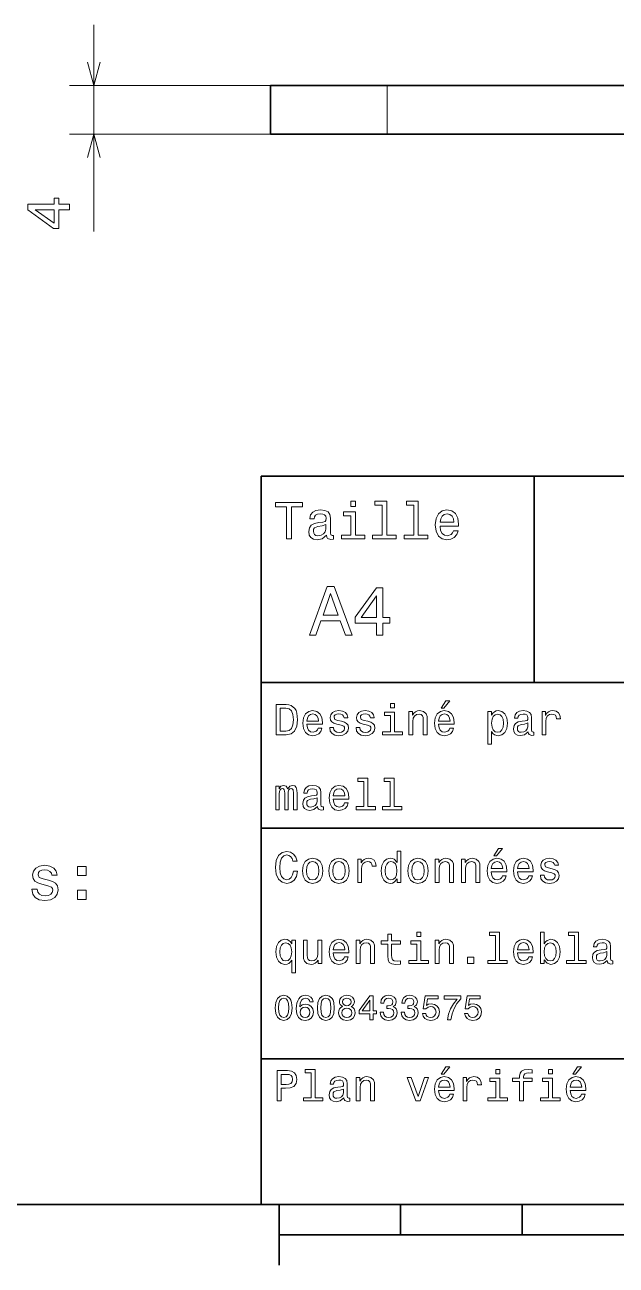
# Model space of a CAD drawing. Extents: x 0 to 297, y 0 to 210.
# Drawn here: x 77.5 to 126.2, y 5 to 107.2 of the extents above; entities that cross this region are included whole.
import ezdxf

# ---------------------------------------------------------------- set-up
doc = ezdxf.new("R2010")
doc.units = 0

msp = doc.modelspace()

# ---------------------------------------------------------------- linework, layer by layer
at = {"color": 7, "lineweight": 13, "ltscale": 0.4259}
msp.add_line((83.227051, 90.164734), (83.227051, 107.200745), dxfattribs=at)
at = {"color": 7, "lineweight": 13}
for p, q in [((105.375, 102.200745), (81.227051, 102.200745)), ((105.375, 98.200745), (81.227051, 98.200745))]:
    msp.add_line(p, q, dxfattribs=at)
at = {"color": 7, "lineweight": 35, "ltscale": 0.1}
msp.add_line((97.775024, 98.200745), (97.775024, 102.200745), dxfattribs=at)
at = {"color": 7, "lineweight": 35, "ltscale": 0.239999}
for p, q in [((97.775024, 102.200745), (107.375, 102.200745)), ((97.775024, 98.200745), (107.375, 98.200745))]:
    msp.add_line(p, q, dxfattribs=at)
at = {"color": 7, "lineweight": 13, "ltscale": 0.1}
msp.add_line((107.375, 98.200745), (107.375, 102.200745), dxfattribs=at)
at = {"color": 7, "lineweight": 35}
for p, q in [((182.708252, 102.200745), (107.375, 102.200745)), ((182.708252, 98.200745), (107.375, 98.200745)), ((97, 10), (97, 70)), ((97, 70), (287, 70)), ((97, 53), (162, 53)), ((97, 41), (162, 41)), ((97, 22), (162, 22)), ((10, 10), (287, 10)), ((97, 10), (287, 10)), ((98.5, 7.5), (198.5, 7.5))]:
    msp.add_line(p, q, dxfattribs=at)
at = {"color": 7, "lineweight": 35, "ltscale": 0.425}
msp.add_line((119.5, 53), (119.5, 70), dxfattribs=at)
at = {"color": 7, "lineweight": 35, "ltscale": 0.125}
msp.add_line((98.5, 10), (98.5, 5), dxfattribs=at)
at = {"color": 7, "lineweight": 35, "ltscale": 0.0625}
for p, q in [((108.5, 10), (108.5, 7.5)), ((118.5, 10), (118.5, 7.5))]:
    msp.add_line(p, q, dxfattribs=at)
at = {"color": 7, "lineweight": 13}
for points in [[(82.709473, 104.132599), (83.227051, 102.200745), (83.744629, 104.132599)], [(83.744629, 96.268906), (83.227051, 98.200745), (82.709473, 96.268906)]]:
    msp.add_lwpolyline(points, dxfattribs=at)
for points in [[(81.227051, 91.960129), (81.227051, 92.414017), (80.359619, 92.414017), (80.359619, 92.9133), (79.956177, 92.9133), (79.956177, 92.414017), (77.802734, 92.414017), (77.802734, 91.955078), (79.915771, 90.421936), (80.359619, 90.421936), (80.359619, 91.960129)], [(79.956177, 90.845566), (78.387695, 91.960129), (79.956177, 91.960129)], [(99.102303, 64.837173), (99.5, 64.837173), (99.5, 67.47406), (100.407784, 67.47406), (100.407784, 67.837173), (98.190201, 67.837173), (98.190201, 67.47406), (99.102303, 67.47406)], [(104.786743, 67.940918), (104.384727, 67.940918), (104.384727, 67.508644), (104.786743, 67.508644)], [(106.969742, 67.621033), (106.969742, 65.157059), (106.187317, 65.157059), (106.187317, 64.837173), (108.128242, 64.837173), (108.128242, 65.157059), (107.350143, 65.157059), (107.350143, 67.940918), (106.373199, 67.940918), (106.373199, 67.621033)], [(109.572044, 67.621033), (109.572044, 65.157059), (108.789627, 65.157059), (108.789627, 64.837173), (110.730545, 64.837173), (110.730545, 65.157059), (109.952454, 65.157059), (109.952454, 67.940918), (108.975502, 67.940918), (108.975502, 67.621033)], [(102.387611, 65.139771), (102.387611, 65.126801), (102.409225, 64.979828), (102.47406, 64.876076), (102.746399, 64.793945), (102.958214, 64.828529), (102.958214, 65.122475), (102.867432, 65.109505), (102.746399, 65.165703), (102.724785, 65.338615), (102.724785, 66.540344), (102.672913, 66.84726), (102.521614, 67.0634), (102.257927, 67.193085), (101.886169, 67.240631), (101.523056, 67.188759), (101.255043, 67.041786), (101.086456, 66.812675), (101.030258, 66.510086), (101.030258, 66.484146), (101.371758, 66.484146), (101.402016, 66.665703), (101.497116, 66.795387), (101.65274, 66.873199), (101.873199, 66.903458), (102.085014, 66.881844), (102.236313, 66.817001), (102.327087, 66.704605), (102.357346, 66.548988), (102.340057, 66.367432), (102.270897, 66.276657), (102.097984, 66.233429), (101.773773, 66.198845), (101.402016, 66.121033), (101.138329, 65.982704), (100.982712, 65.766571), (100.935158, 65.446686), (100.978386, 65.161385), (101.112389, 64.949562), (101.328529, 64.815559), (101.626801, 64.768013), (102.028816, 64.858788)], [(104.773773, 65.157059), (104.773773, 67.080688), (103.796829, 67.080688), (103.796829, 66.756485), (104.393372, 66.756485), (104.393372, 65.157059), (103.615273, 65.157059), (103.615273, 64.837173), (105.560516, 64.837173), (105.560516, 65.157059)], [(111.750717, 65.887604), (113.272339, 65.887604), (113.276657, 66.064842), (113.207497, 66.561958), (113.017288, 66.933716), (112.714699, 67.158501), (112.312683, 67.240631), (111.919312, 67.154175), (111.616714, 66.912102), (111.422188, 66.51873), (111.353027, 66), (111.41787, 65.4683), (111.612396, 65.079247), (111.91066, 64.837173), (112.299713, 64.755043), (112.636887, 64.811234), (112.913544, 64.958214), (113.116714, 65.191643), (113.233429, 65.502876), (112.857346, 65.502876), (112.779541, 65.329971), (112.667145, 65.200287), (112.34726, 65.096542), (112.100868, 65.144089), (111.914986, 65.295387), (111.793945, 65.541786), (111.750717, 65.874634)], [(111.750717, 66.207489), (111.798271, 66.50576), (111.914986, 66.726219), (112.092216, 66.860229), (112.325653, 66.907776), (112.554756, 66.860229), (112.731987, 66.726219), (112.840057, 66.50576), (112.878967, 66.207489)], [(102.344383, 65.649857), (102.292511, 65.425072), (102.154182, 65.252159), (101.946686, 65.139771), (101.691643, 65.100861), (101.527374, 65.122475), (101.41066, 65.191643), (101.337173, 65.312675), (101.315559, 65.481262), (101.332855, 65.632561), (101.402016, 65.740631), (101.678673, 65.861671), (102.028816, 65.913544), (102.344383, 66.017288)], [(100.982712, 56.9049), (101.51297, 56.9049), (101.933716, 58.080692), (103.530258, 58.080692), (103.951012, 56.9049), (104.492798, 56.9049), (103.028816, 60.910664), (102.440926, 60.910664)], [(102.118156, 58.570606), (102.734871, 60.334293), (103.351585, 58.570606)], [(106.521614, 56.9049), (107.040344, 56.9049), (107.040344, 57.896255), (107.610954, 57.896255), (107.610954, 58.357349), (107.040344, 58.357349), (107.040344, 60.818443), (106.515854, 60.818443), (104.763687, 58.403458), (104.763687, 57.896255), (106.521614, 57.896255)], [(105.247841, 58.357349), (106.521614, 60.149857), (106.521614, 58.357349)], [(99.080688, 51.190563), (98.248558, 51.190563), (98.248558, 48.690563), (99.080688, 48.690563), (99.473343, 48.769814), (99.765129, 49.011169), (99.945244, 49.40382), (100.010086, 49.940563), (99.952446, 50.488113), (99.880402, 50.70425), (99.779541, 50.877163), (99.487755, 51.111313), (99.296829, 51.168949)], [(107.992798, 51.27702), (107.657784, 51.27702), (107.657784, 50.916786), (107.992798, 50.916786)], [(111.84726, 50.88797), (112.059799, 50.88797), (112.560516, 51.500362), (112.207489, 51.500362)], [(99.055473, 50.891571), (99.329254, 50.837536), (99.516571, 50.671829), (99.628242, 50.376442), (99.664268, 49.940563), (99.624641, 49.519093), (99.51297, 49.223705), (99.322044, 49.047192), (99.055473, 48.989555), (98.583572, 48.989555), (98.583572, 50.891571)], [(100.784584, 49.565922), (102.052597, 49.565922), (102.056198, 49.713619), (101.998558, 50.127884), (101.840057, 50.437683), (101.587898, 50.625), (101.252884, 50.693443), (100.925072, 50.621399), (100.672913, 50.41967), (100.510803, 50.091862), (100.453171, 49.659584), (100.507202, 49.216499), (100.669312, 48.892292), (100.91787, 48.690563), (101.242073, 48.62212), (101.523056, 48.668949), (101.753601, 48.791428), (101.922913, 48.98595), (102.020172, 49.245319), (101.706772, 49.245319), (101.64193, 49.101227), (101.548271, 48.993156), (101.2817, 48.9067), (101.07637, 48.946327), (100.921471, 49.072407), (100.820602, 49.27774), (100.784584, 49.555115)], [(100.784584, 49.832493), (100.824211, 50.081055), (100.921471, 50.264771), (101.069168, 50.376442), (101.263687, 50.416069), (101.454613, 50.376442), (101.602303, 50.264771), (101.69236, 50.081055), (101.724785, 49.832493)], [(103.623199, 49.818085), (103.317001, 49.890129), (103.090057, 49.972984), (103.014412, 50.142292), (103.036026, 50.261169), (103.111671, 50.347622), (103.234146, 50.401657), (103.41066, 50.423271), (103.579971, 50.401657), (103.713257, 50.336815), (103.799713, 50.239555), (103.835732, 50.109871), (104.145531, 50.109871), (104.145531, 50.117077), (104.091499, 50.351227), (103.943802, 50.534943), (103.713257, 50.650219), (103.41066, 50.693443), (103.104469, 50.650219), (102.881126, 50.531342), (102.740631, 50.354828), (102.697403, 50.131485), (102.729828, 49.915348), (102.830688, 49.76405), (102.996399, 49.655983), (103.237755, 49.580334), (103.590775, 49.493877), (103.806915, 49.40382), (103.864555, 49.331772), (103.886169, 49.223705), (103.853745, 49.09042), (103.767288, 48.989555), (103.626801, 48.924713), (103.439484, 48.903099), (103.241356, 48.924713), (103.09726, 49.000362), (103, 49.122841), (102.960373, 49.292149), (102.654175, 49.292149), (102.704613, 49.003963), (102.852303, 48.795029), (103.086456, 48.668949), (103.41066, 48.62212), (103.749283, 48.668949), (103.997841, 48.795029), (104.149139, 48.996758), (104.203171, 49.259727), (104.163544, 49.486671), (104.051872, 49.641571), (103.868156, 49.742435)], [(105.791786, 49.818085), (105.485588, 49.890129), (105.258644, 49.972984), (105.182999, 50.142292), (105.204613, 50.261169), (105.280258, 50.347622), (105.40274, 50.401657), (105.579254, 50.423271), (105.748558, 50.401657), (105.881844, 50.336815), (105.9683, 50.239555), (106.004326, 50.109871), (106.314117, 50.109871), (106.314117, 50.117077), (106.260086, 50.351227), (106.112396, 50.534943), (105.881844, 50.650219), (105.579254, 50.693443), (105.273056, 50.650219), (105.049713, 50.531342), (104.909225, 50.354828), (104.865997, 50.131485), (104.898415, 49.915348), (104.999283, 49.76405), (105.164986, 49.655983), (105.406342, 49.580334), (105.759369, 49.493877), (105.975502, 49.40382), (106.033142, 49.331772), (106.054756, 49.223705), (106.022339, 49.09042), (105.935883, 48.989555), (105.795387, 48.924713), (105.60807, 48.903099), (105.409943, 48.924713), (105.265854, 49.000362), (105.168587, 49.122841), (105.12896, 49.292149), (104.822769, 49.292149), (104.873199, 49.003963), (105.020897, 48.795029), (105.255043, 48.668949), (105.579254, 48.62212), (105.91787, 48.668949), (106.166428, 48.795029), (106.317726, 48.996758), (106.371758, 49.259727), (106.33213, 49.486671), (106.220459, 49.641571), (106.036743, 49.742435)], [(107.981987, 48.957134), (107.981987, 50.560158), (107.16787, 50.560158), (107.16787, 50.289986), (107.664986, 50.289986), (107.664986, 48.957134), (107.016571, 48.957134), (107.016571, 48.690563), (108.637611, 48.690563), (108.637611, 48.957134)], [(109.181557, 48.690563), (109.498558, 48.690563), (109.498558, 49.807278), (109.530983, 50.063042), (109.635445, 50.250362), (109.797546, 50.365635), (110.013687, 50.408863), (110.1866, 50.372841), (110.29467, 50.275578), (110.348701, 50.113472), (110.366714, 49.897335), (110.366714, 48.690563), (110.683716, 48.690563), (110.683716, 49.962177), (110.669312, 50.217941), (110.604469, 50.430477), (110.39193, 50.625), (110.060516, 50.693443), (109.876801, 50.668228), (109.721901, 50.599785), (109.588615, 50.484512), (109.484146, 50.329613), (109.484146, 50.625), (109.181557, 50.625)], [(111.627518, 49.565922), (112.895531, 49.565922), (112.899132, 49.713619), (112.841499, 50.127884), (112.682999, 50.437683), (112.430832, 50.625), (112.095825, 50.693443), (111.768013, 50.621399), (111.515854, 50.41967), (111.353745, 50.091862), (111.296112, 49.659584), (111.350143, 49.216499), (111.512245, 48.892292), (111.760803, 48.690563), (112.085014, 48.62212), (112.365997, 48.668949), (112.596542, 48.791428), (112.765854, 48.98595), (112.863113, 49.245319), (112.549713, 49.245319), (112.484871, 49.101227), (112.391212, 48.993156), (112.124641, 48.9067), (111.919312, 48.946327), (111.764412, 49.072407), (111.663544, 49.27774), (111.627518, 49.555115)], [(111.627518, 49.832493), (111.667145, 50.081055), (111.764412, 50.264771), (111.912102, 50.376442), (112.106628, 50.416069), (112.297546, 50.376442), (112.445244, 50.264771), (112.535301, 50.081055), (112.567726, 49.832493)], [(115.986313, 50.326012), (115.986313, 50.625), (115.669312, 50.625), (115.669312, 47.941284), (115.986313, 47.941284), (115.986313, 48.98595), (116.097984, 48.816643), (116.22406, 48.704971), (116.541069, 48.62212), (116.843658, 48.690563), (117.081413, 48.895893), (117.236313, 49.2201), (117.293945, 49.659584), (117.236313, 50.095463), (117.081413, 50.41967), (116.843658, 50.621399), (116.541069, 50.693443), (116.368156, 50.671829), (116.220459, 50.603386), (116.094383, 50.488113)], [(116.48703, 48.9067), (116.274498, 48.953533), (116.119598, 49.097622), (116.022339, 49.331772), (115.989914, 49.659584), (116.022339, 49.983791), (116.119598, 50.217941), (116.274498, 50.358429), (116.48703, 50.408863), (116.681557, 50.358429), (116.836456, 50.21434), (116.933716, 49.98019), (116.969742, 49.659584), (116.933716, 49.335377), (116.836456, 49.097622), (116.681557, 48.953533)], [(119.005043, 48.942726), (119.005043, 48.931919), (119.023056, 48.809441), (119.077087, 48.722984), (119.304031, 48.654541), (119.480545, 48.683357), (119.480545, 48.928314), (119.4049, 48.917507), (119.304031, 48.96434), (119.286026, 49.108429), (119.286026, 50.109871), (119.242798, 50.365635), (119.116714, 50.54575), (118.896973, 50.65382), (118.587173, 50.693443), (118.284584, 50.650219), (118.061241, 50.52774), (117.920746, 50.336815), (117.873917, 50.084656), (117.873917, 50.063042), (118.158501, 50.063042), (118.183716, 50.21434), (118.26297, 50.322407), (118.392654, 50.387249), (118.57637, 50.412464), (118.752884, 50.394455), (118.878967, 50.34042), (118.954613, 50.246758), (118.979828, 50.117077), (118.965416, 49.965778), (118.907784, 49.890129), (118.763687, 49.854107), (118.493515, 49.825291), (118.183716, 49.760448), (117.963974, 49.645176), (117.834297, 49.465057), (117.79467, 49.19849), (117.830688, 48.960735), (117.942368, 48.784222), (118.122482, 48.67255), (118.37104, 48.632927), (118.706055, 48.708576)], [(120.143372, 48.690563), (120.460373, 48.690563), (120.460373, 49.796471), (120.492798, 50.063042), (120.590057, 50.253963), (120.748558, 50.369236), (120.961098, 50.408863), (121.119598, 50.383648), (121.238472, 50.3116), (121.310516, 50.189121), (121.335739, 50.023415), (121.656342, 50.023415), (121.613113, 50.315205), (121.49424, 50.524136), (121.296112, 50.650219), (121.02594, 50.693443), (120.842224, 50.664627), (120.683716, 50.592579), (120.543228, 50.4701), (120.431557, 50.304398), (120.431557, 50.625), (120.143372, 50.625)], [(118.969025, 49.367798), (118.925797, 49.180477), (118.810516, 49.036385), (118.637611, 48.942726), (118.425072, 48.910305), (118.288185, 48.928314), (118.190926, 48.98595), (118.129684, 49.086815), (118.111671, 49.227306), (118.126083, 49.353386), (118.183716, 49.443443), (118.414268, 49.544312), (118.706055, 49.587536), (118.969025, 49.673992)], [(105.474785, 44.850864), (105.474785, 42.79755), (104.822769, 42.79755), (104.822769, 42.530979), (106.440201, 42.530979), (106.440201, 42.79755), (105.791786, 42.79755), (105.791786, 45.117435), (104.977669, 45.117435), (104.977669, 44.850864)], [(107.643372, 44.850864), (107.643372, 42.79755), (106.991356, 42.79755), (106.991356, 42.530979), (108.608788, 42.530979), (108.608788, 42.79755), (107.960373, 42.79755), (107.960373, 45.117435), (107.146255, 45.117435), (107.146255, 44.850864)], [(98.21254, 42.530979), (98.504326, 42.530979), (98.504326, 43.824207), (98.522331, 44.01873), (98.57637, 44.159222), (98.659225, 44.242073), (98.767288, 44.274494), (98.853745, 44.245678), (98.911385, 44.17363), (98.940201, 44.051151), (98.951012, 43.88905), (98.951012, 42.530979), (99.224785, 42.530979), (99.224785, 43.824207), (99.242798, 44.015129), (99.296829, 44.155621), (99.383286, 44.242073), (99.491356, 44.274494), (99.577812, 44.245678), (99.635445, 44.17363), (99.671471, 43.88905), (99.671471, 42.530979), (99.963257, 42.530979), (99.963257, 43.867435), (99.945244, 44.144814), (99.887611, 44.357349), (99.772331, 44.48703), (99.585014, 44.533859), (99.365273, 44.461815), (99.195969, 44.25288), (99.062683, 44.458214), (98.83934, 44.533859), (98.634003, 44.461815), (98.493515, 44.260086), (98.493515, 44.465416), (98.21254, 44.465416)], [(101.656342, 42.783142), (101.656342, 42.772335), (101.674355, 42.649857), (101.728386, 42.5634), (101.95533, 42.494957), (102.131844, 42.523773), (102.131844, 42.76873), (102.056198, 42.757923), (101.95533, 42.804756), (101.937317, 42.948845), (101.937317, 43.950287), (101.894089, 44.206051), (101.768013, 44.386166), (101.548271, 44.494236), (101.238472, 44.533859), (100.935883, 44.490635), (100.71254, 44.368156), (100.572044, 44.177231), (100.525215, 43.925072), (100.525215, 43.903458), (100.809799, 43.903458), (100.835014, 44.054756), (100.914268, 44.162823), (101.043945, 44.227665), (101.227669, 44.25288), (101.404175, 44.234871), (101.530258, 44.180836), (101.605911, 44.087173), (101.631126, 43.957493), (101.616714, 43.806194), (101.559074, 43.730545), (101.414986, 43.694523), (101.144814, 43.665707), (100.835014, 43.600864), (100.615273, 43.485592), (100.485588, 43.305473), (100.445969, 43.038906), (100.481987, 42.801151), (100.593658, 42.624638), (100.773773, 42.512966), (101.022331, 42.473343), (101.357346, 42.548992)], [(102.953171, 43.406338), (104.221184, 43.406338), (104.224785, 43.554035), (104.167145, 43.9683), (104.008644, 44.278099), (103.756485, 44.465416), (103.421471, 44.533859), (103.093658, 44.461815), (102.841499, 44.260086), (102.679398, 43.932278), (102.621758, 43.5), (102.675797, 43.056915), (102.837898, 42.732708), (103.086456, 42.530979), (103.41066, 42.462536), (103.691643, 42.509365), (103.922188, 42.631844), (104.091499, 42.826366), (104.188759, 43.085735), (103.875359, 43.085735), (103.810516, 42.941643), (103.716858, 42.833572), (103.450287, 42.747116), (103.244957, 42.786743), (103.090057, 42.912823), (102.989197, 43.118156), (102.953171, 43.395531)], [(102.953171, 43.672909), (102.992798, 43.921471), (103.090057, 44.105186), (103.237755, 44.216858), (103.432274, 44.256485), (103.623199, 44.216858), (103.770897, 44.105186), (103.860954, 43.921471), (103.893372, 43.672909)], [(101.620316, 43.208214), (101.577087, 43.020893), (101.461815, 42.876801), (101.288902, 42.783142), (101.07637, 42.750721), (100.939484, 42.76873), (100.842216, 42.826366), (100.780983, 42.927231), (100.76297, 43.067722), (100.777374, 43.193802), (100.835014, 43.283859), (101.065559, 43.384727), (101.357346, 43.427952), (101.620316, 43.514408)], [(99.66787, 37.460373), (99.595818, 37.15778), (99.476944, 36.941643), (99.311241, 36.808357), (99.116714, 36.765129), (98.882568, 36.829971), (98.698845, 37.024494), (98.57637, 37.341499), (98.536743, 37.780979), (98.57637, 38.216858), (98.695244, 38.537464), (98.87896, 38.731987), (99.116714, 38.80043), (99.289627, 38.764408), (99.437317, 38.663544), (99.552597, 38.501442), (99.631844, 38.278099), (99.97406, 38.278099), (99.865997, 38.620316), (99.678673, 38.879681), (99.422913, 39.041786), (99.116714, 39.099422), (98.734871, 39.009365), (98.443085, 38.757202), (98.25576, 38.342937), (98.190926, 37.780979), (98.25576, 37.219021), (98.443085, 36.804756), (98.734871, 36.548992), (99.116714, 36.462536), (99.451729, 36.530979), (99.721901, 36.721901), (99.912827, 37.035301), (100.013687, 37.460373)], [(108.201729, 36.829971), (108.201729, 36.530979), (108.51873, 36.530979), (108.51873, 39.117435), (108.20533, 39.117435), (108.20533, 38.170029), (107.963974, 38.443802), (107.816284, 38.508644), (107.646973, 38.533859), (107.340775, 38.461815), (107.103027, 38.260086), (106.948128, 37.935879), (106.894089, 37.5), (106.948128, 37.064121), (107.103027, 36.736309), (107.340775, 36.530979), (107.646973, 36.462536), (107.816284, 36.487751), (107.967575, 36.552593)], [(116.184441, 38.728386), (116.396973, 38.728386), (116.897697, 39.340778), (116.54467, 39.340778)], [(79.484863, 36.721901), (79.056183, 36.822765), (78.738464, 36.938759), (78.632553, 37.175793), (78.662811, 37.34222), (78.768723, 37.463257), (78.940193, 37.538906), (79.187309, 37.569164), (79.424347, 37.538906), (79.610947, 37.448128), (79.731979, 37.311958), (79.78241, 37.130402), (80.216125, 37.130402), (80.216125, 37.140491), (80.14048, 37.4683), (79.933708, 37.725506), (79.610947, 37.886887), (79.187309, 37.947407), (78.758636, 37.886887), (78.445953, 37.720459), (78.249268, 37.473343), (78.188751, 37.160664), (78.234146, 36.85807), (78.375351, 36.646252), (78.607338, 36.494957), (78.945236, 36.38905), (79.439468, 36.268013), (79.742065, 36.14193), (79.822754, 36.041065), (79.853012, 35.889771), (79.807632, 35.703171), (79.686592, 35.561958), (79.489906, 35.47118), (79.227661, 35.440922), (78.950279, 35.47118), (78.74855, 35.577087), (78.612381, 35.748558), (78.556908, 35.985592), (78.128235, 35.985592), (78.198837, 35.582134), (78.405609, 35.289627), (78.733421, 35.113113), (79.187309, 35.04755), (79.661377, 35.113113), (80.009354, 35.289627), (80.221176, 35.572044), (80.296822, 35.940201), (80.241348, 36.257923), (80.085007, 36.474785), (79.827805, 36.615993)], [(81.89048, 37.100143), (82.586441, 37.100143), (82.586441, 37.851585), (81.89048, 37.851585)], [(100.413544, 37.496399), (100.471184, 37.056915), (100.636887, 36.732708), (100.899857, 36.530979), (101.252884, 36.462536), (101.602303, 36.530979), (101.865273, 36.729107), (102.030983, 37.053314), (102.092216, 37.496399), (102.030983, 37.935879), (101.865273, 38.263687), (101.602303, 38.461815), (101.252884, 38.533859), (100.899857, 38.461815), (100.636887, 38.260086), (100.471184, 37.935879)], [(100.737755, 37.5), (100.770172, 37.824207), (100.87104, 38.058357), (101.033142, 38.20245), (101.252884, 38.25288), (101.469017, 38.20245), (101.631126, 38.061958), (101.731987, 37.824207), (101.768013, 37.5), (101.731987, 37.172188), (101.631126, 36.934437), (101.469017, 36.790344), (101.252884, 36.743515), (101.033142, 36.790344), (100.87104, 36.934437), (100.770172, 37.172188)], [(102.58213, 37.496399), (102.639771, 37.056915), (102.805473, 36.732708), (103.068443, 36.530979), (103.421471, 36.462536), (103.770897, 36.530979), (104.033859, 36.729107), (104.19957, 37.053314), (104.260803, 37.496399), (104.19957, 37.935879), (104.033859, 38.263687), (103.770897, 38.461815), (103.421471, 38.533859), (103.068443, 38.461815), (102.805473, 38.260086), (102.639771, 37.935879)], [(102.906342, 37.5), (102.938759, 37.824207), (103.039627, 38.058357), (103.201729, 38.20245), (103.421471, 38.25288), (103.637611, 38.20245), (103.799713, 38.061958), (103.900574, 37.824207), (103.9366, 37.5), (103.900574, 37.172188), (103.799713, 36.934437), (103.637611, 36.790344), (103.421471, 36.743515), (103.201729, 36.790344), (103.039627, 36.934437), (102.938759, 37.172188)], [(104.963257, 36.530979), (105.280258, 36.530979), (105.280258, 37.636887), (105.312683, 37.903458), (105.409943, 38.094379), (105.568443, 38.209652), (105.780983, 38.249279), (105.939484, 38.224064), (106.058357, 38.152016), (106.130402, 38.029537), (106.155617, 37.863831), (106.476227, 37.863831), (106.432999, 38.155621), (106.314117, 38.364552), (106.115997, 38.490635), (105.845825, 38.533859), (105.662102, 38.505043), (105.503601, 38.432995), (105.363113, 38.310516), (105.251442, 38.144814), (105.251442, 38.465416), (104.963257, 38.465416)], [(107.701012, 38.249279), (107.909943, 38.198845), (108.068443, 38.058357), (108.162102, 37.824207), (108.198128, 37.5), (108.162102, 37.172188), (108.068443, 36.938038), (107.909943, 36.793949), (107.701012, 36.747116), (107.502884, 36.793949), (107.351585, 36.938038), (107.250717, 37.175793), (107.2183, 37.5), (107.250717, 37.820606), (107.351585, 38.054756), (107.502884, 38.198845)], [(109.087898, 37.496399), (109.145531, 37.056915), (109.311241, 36.732708), (109.574203, 36.530979), (109.927231, 36.462536), (110.276657, 36.530979), (110.539627, 36.729107), (110.70533, 37.053314), (110.766571, 37.496399), (110.70533, 37.935879), (110.539627, 38.263687), (110.276657, 38.461815), (109.927231, 38.533859), (109.574203, 38.461815), (109.311241, 38.260086), (109.145531, 37.935879)], [(109.412102, 37.5), (109.444527, 37.824207), (109.545387, 38.058357), (109.707489, 38.20245), (109.927231, 38.25288), (110.143372, 38.20245), (110.305473, 38.061958), (110.406342, 37.824207), (110.44236, 37.5), (110.406342, 37.172188), (110.305473, 36.934437), (110.143372, 36.790344), (109.927231, 36.743515), (109.707489, 36.790344), (109.545387, 36.934437), (109.444527, 37.172188)], [(111.350143, 36.530979), (111.667145, 36.530979), (111.667145, 37.647694), (111.69957, 37.903458), (111.804031, 38.090778), (111.966141, 38.206051), (112.182274, 38.249279), (112.355186, 38.213257), (112.463257, 38.115993), (112.517288, 37.953888), (112.535301, 37.737751), (112.535301, 36.530979), (112.852303, 36.530979), (112.852303, 37.802593), (112.837898, 38.058357), (112.773056, 38.270893), (112.560516, 38.465416), (112.229103, 38.533859), (112.045387, 38.508644), (111.890488, 38.440201), (111.757202, 38.324928), (111.65274, 38.170029), (111.65274, 38.465416), (111.350143, 38.465416)], [(113.51873, 36.530979), (113.835732, 36.530979), (113.835732, 37.647694), (113.868156, 37.903458), (113.972626, 38.090778), (114.134727, 38.206051), (114.350861, 38.249279), (114.523773, 38.213257), (114.631844, 38.115993), (114.685883, 37.953888), (114.703888, 37.737751), (114.703888, 36.530979), (115.020889, 36.530979), (115.020889, 37.802593), (115.006485, 38.058357), (114.941643, 38.270893), (114.729111, 38.465416), (114.39769, 38.533859), (114.213974, 38.508644), (114.059082, 38.440201), (113.925789, 38.324928), (113.821327, 38.170029), (113.821327, 38.465416), (113.51873, 38.465416)], [(115.964699, 37.406338), (117.232712, 37.406338), (117.236313, 37.554035), (117.178673, 37.9683), (117.020172, 38.278099), (116.768013, 38.465416), (116.432999, 38.533859), (116.105186, 38.461815), (115.853027, 38.260086), (115.690918, 37.932278), (115.633286, 37.5), (115.687317, 37.056915), (115.849426, 36.732708), (116.097984, 36.530979), (116.422188, 36.462536), (116.703171, 36.509365), (116.933716, 36.631844), (117.103027, 36.826366), (117.200287, 37.085735), (116.886887, 37.085735), (116.822044, 36.941643), (116.728386, 36.833572), (116.461815, 36.747116), (116.256485, 36.786743), (116.101585, 36.912823), (116.000717, 37.118156), (115.964699, 37.395531)], [(115.964699, 37.672909), (116.004318, 37.921471), (116.101585, 38.105186), (116.249283, 38.216858), (116.443802, 38.256485), (116.634727, 38.216858), (116.782425, 38.105186), (116.872482, 37.921471), (116.9049, 37.672909)], [(118.133286, 37.406338), (119.401299, 37.406338), (119.4049, 37.554035), (119.34726, 37.9683), (119.188766, 38.278099), (118.9366, 38.465416), (118.601585, 38.533859), (118.273773, 38.461815), (118.021614, 38.260086), (117.859512, 37.932278), (117.801872, 37.5), (117.855911, 37.056915), (118.018013, 36.732708), (118.266571, 36.530979), (118.590775, 36.462536), (118.871758, 36.509365), (119.10231, 36.631844), (119.271614, 36.826366), (119.368881, 37.085735), (119.055481, 37.085735), (118.990631, 36.941643), (118.896973, 36.833572), (118.630402, 36.747116), (118.425072, 36.786743), (118.270172, 36.912823), (118.169312, 37.118156), (118.133286, 37.395531)], [(118.133286, 37.672909), (118.172913, 37.921471), (118.270172, 38.105186), (118.41787, 38.216858), (118.612396, 38.256485), (118.803314, 38.216858), (118.951012, 38.105186), (119.041069, 37.921471), (119.073486, 37.672909)], [(120.971901, 37.658501), (120.66571, 37.730545), (120.438766, 37.8134), (120.363113, 37.982708), (120.384727, 38.101585), (120.460373, 38.188038), (120.582855, 38.242073), (120.759369, 38.263687), (120.92868, 38.242073), (121.061966, 38.177231), (121.148415, 38.079971), (121.184441, 37.950287), (121.49424, 37.950287), (121.49424, 37.957493), (121.440201, 38.191643), (121.292511, 38.375359), (121.061966, 38.490635), (120.759369, 38.533859), (120.453171, 38.490635), (120.229828, 38.371758), (120.08934, 38.195244), (120.046112, 37.971901), (120.078529, 37.755764), (120.179398, 37.604465), (120.3451, 37.496399), (120.586456, 37.42075), (120.939484, 37.334293), (121.155624, 37.244236), (121.213257, 37.172188), (121.234871, 37.064121), (121.202454, 36.930836), (121.115997, 36.829971), (120.97551, 36.765129), (120.788185, 36.743515), (120.590057, 36.765129), (120.445969, 36.840778), (120.348709, 36.963257), (120.309082, 37.132565), (120.002884, 37.132565), (120.053314, 36.844379), (120.201012, 36.635445), (120.435158, 36.509365), (120.759369, 36.462536), (121.097984, 36.509365), (121.346542, 36.635445), (121.497841, 36.837173), (121.551872, 37.100143), (121.512253, 37.327087), (121.400574, 37.481987), (121.216858, 37.582851)], [(81.89048, 35.143372), (82.586441, 35.143372), (82.586441, 35.894814), (81.89048, 35.894814)], [(99.527374, 31.48559), (99.415703, 31.647694), (99.289627, 31.762968), (99.14193, 31.827808), (98.972626, 31.853025), (98.666428, 31.780979), (98.428673, 31.57925), (98.273773, 31.255043), (98.219742, 30.819164), (98.273773, 30.379683), (98.428673, 30.055475), (98.666428, 29.850143), (98.972626, 29.7817), (99.14193, 29.803314), (99.286026, 29.864553), (99.412102, 29.976225), (99.527374, 30.145533), (99.527374, 29.100864), (99.844383, 29.100864), (99.844383, 31.784582), (99.527374, 31.784582)], [(101.998558, 31.784582), (101.681557, 31.784582), (101.681557, 30.667868), (101.645531, 30.408501), (101.541069, 30.22118), (101.37896, 30.105907), (101.166428, 30.069883), (100.997116, 30.098703), (100.889046, 30.185158), (100.827812, 30.332851), (100.8134, 30.541786), (100.8134, 31.784582), (100.496399, 31.784582), (100.496399, 30.512968), (100.507202, 30.257204), (100.575645, 30.044668), (100.784584, 29.850143), (101.119598, 29.7817), (101.299713, 29.806915), (101.454613, 29.871758), (101.587898, 29.983429), (101.695969, 30.145533), (101.695969, 29.850143), (101.998558, 29.850143)], [(102.953171, 30.725504), (104.221184, 30.725504), (104.224785, 30.873198), (104.167145, 31.287464), (104.008644, 31.597261), (103.756485, 31.784582), (103.421471, 31.853025), (103.093658, 31.780979), (102.841499, 31.57925), (102.679398, 31.25144), (102.621758, 30.819164), (102.675797, 30.37608), (102.837898, 30.051872), (103.086456, 29.850143), (103.41066, 29.7817), (103.691643, 29.828529), (103.922188, 29.951008), (104.091499, 30.145533), (104.188759, 30.404898), (103.875359, 30.404898), (103.810516, 30.260807), (103.716858, 30.152737), (103.450287, 30.066282), (103.244957, 30.105907), (103.090057, 30.231987), (102.989197, 30.437319), (102.953171, 30.714697)], [(104.844383, 29.850143), (105.161385, 29.850143), (105.161385, 30.966858), (105.193802, 31.222622), (105.298271, 31.409943), (105.460373, 31.525215), (105.676514, 31.568443), (105.849426, 31.532419), (105.957497, 31.435158), (106.011528, 31.273054), (106.029541, 31.056915), (106.029541, 29.850143), (106.346542, 29.850143), (106.346542, 31.121758), (106.33213, 31.377522), (106.267288, 31.590057), (106.054756, 31.784582), (105.723343, 31.853025), (105.539627, 31.827808), (105.384727, 31.759365), (105.251442, 31.644091), (105.146973, 31.489193), (105.146973, 31.784582), (104.844383, 31.784582)], [(107.438042, 31.449568), (107.438042, 30.480547), (107.459656, 30.167147), (107.560516, 29.951008), (107.762245, 29.824926), (108.104469, 29.7817), (108.479111, 29.799711), (108.479111, 30.073486), (108.20533, 30.051872), (107.956772, 30.08069), (107.823486, 30.170748), (107.765854, 30.322046), (107.755043, 30.534582), (107.755043, 31.449568), (108.479111, 31.449568), (108.479111, 31.71974), (107.755043, 31.71974), (107.755043, 32.285301), (107.438042, 32.285301), (107.438042, 31.71974), (106.890488, 31.71974), (106.890488, 31.449568)], [(110.150574, 30.116714), (110.150574, 31.71974), (109.336456, 31.71974), (109.336456, 31.449568), (109.833572, 31.449568), (109.833572, 30.116714), (109.185158, 30.116714), (109.185158, 29.850143), (110.806198, 29.850143), (110.806198, 30.116714)], [(110.161385, 32.4366), (109.82637, 32.4366), (109.82637, 32.076366), (110.161385, 32.076366)], [(111.350143, 29.850143), (111.667145, 29.850143), (111.667145, 30.966858), (111.69957, 31.222622), (111.804031, 31.409943), (111.966141, 31.525215), (112.182274, 31.568443), (112.355186, 31.532419), (112.463257, 31.435158), (112.517288, 31.273054), (112.535301, 31.056915), (112.535301, 29.850143), (112.852303, 29.850143), (112.852303, 31.121758), (112.837898, 31.377522), (112.773056, 31.590057), (112.560516, 31.784582), (112.229103, 31.853025), (112.045387, 31.827808), (111.890488, 31.759365), (111.757202, 31.644091), (111.65274, 31.489193), (111.65274, 31.784582), (111.350143, 31.784582)], [(116.317726, 32.170029), (116.317726, 30.116714), (115.66571, 30.116714), (115.66571, 29.850143), (117.283142, 29.850143), (117.283142, 30.116714), (116.634727, 30.116714), (116.634727, 32.4366), (115.820602, 32.4366), (115.820602, 32.170029)], [(118.133286, 30.725504), (119.401299, 30.725504), (119.4049, 30.873198), (119.34726, 31.287464), (119.188766, 31.597261), (118.9366, 31.784582), (118.601585, 31.853025), (118.273773, 31.780979), (118.021614, 31.57925), (117.859512, 31.25144), (117.801872, 30.819164), (117.855911, 30.37608), (118.018013, 30.051872), (118.266571, 29.850143), (118.590775, 29.7817), (118.871758, 29.828529), (119.10231, 29.951008), (119.271614, 30.145533), (119.368881, 30.404898), (119.055481, 30.404898), (118.990631, 30.260807), (118.896973, 30.152737), (118.630402, 30.066282), (118.425072, 30.105907), (118.270172, 30.231987), (118.169312, 30.437319), (118.133286, 30.714697)], [(120.323486, 30.149136), (120.55764, 29.871758), (120.878242, 29.7817), (121.18084, 29.850143), (121.422195, 30.055475), (121.573486, 30.383286), (121.631126, 30.819164), (121.573486, 31.255043), (121.418587, 31.57925), (121.18084, 31.780979), (120.878242, 31.853025), (120.561241, 31.759365), (120.431557, 31.644091), (120.323486, 31.489193), (120.323486, 32.4366), (120.006485, 32.4366), (120.006485, 29.850143), (120.323486, 29.850143)], [(122.823486, 32.170029), (122.823486, 30.116714), (122.171471, 30.116714), (122.171471, 29.850143), (123.78891, 29.850143), (123.78891, 30.116714), (123.140488, 30.116714), (123.140488, 32.4366), (122.32637, 32.4366), (122.32637, 32.170029)], [(125.510811, 30.102304), (125.510811, 30.091497), (125.528824, 29.969019), (125.582855, 29.882565), (125.809799, 29.814121), (125.986313, 29.842939), (125.986313, 30.087896), (125.910667, 30.077089), (125.809799, 30.123919), (125.791794, 30.268011), (125.791794, 31.269451), (125.748566, 31.525215), (125.622482, 31.70533), (125.40274, 31.8134), (125.092941, 31.853025), (124.790344, 31.809797), (124.567001, 31.687319), (124.426514, 31.496397), (124.379684, 31.244236), (124.379684, 31.222622), (124.664268, 31.222622), (124.689484, 31.373919), (124.768738, 31.481987), (124.898422, 31.546829), (125.082138, 31.572046), (125.258652, 31.554033), (125.384727, 31.5), (125.460381, 31.40634), (125.485596, 31.276657), (125.471184, 31.125359), (125.413544, 31.049711), (125.269455, 31.013687), (124.999283, 30.984869), (124.689484, 30.920029), (124.469742, 30.804754), (124.340057, 30.62464), (124.300438, 30.358068), (124.336456, 30.120316), (124.448128, 29.943804), (124.628242, 29.832132), (124.876801, 29.792507), (125.211823, 29.868155)], [(98.543945, 30.819164), (98.57637, 31.139769), (98.677231, 31.373919), (98.828529, 31.518011), (99.026657, 31.568443), (99.235588, 31.518011), (99.394089, 31.377522), (99.487755, 31.143372), (99.523773, 30.819164), (99.487755, 30.491354), (99.394089, 30.257204), (99.235588, 30.113111), (99.026657, 30.066282), (98.828529, 30.113111), (98.677231, 30.257204), (98.57637, 30.494957)], [(102.953171, 30.992075), (102.992798, 31.240633), (103.090057, 31.424351), (103.237755, 31.536022), (103.432274, 31.575647), (103.623199, 31.536022), (103.770897, 31.424351), (103.860954, 31.240633), (103.893372, 30.992075)], [(118.133286, 30.992075), (118.172913, 31.240633), (118.270172, 31.424351), (118.41787, 31.536022), (118.612396, 31.575647), (118.803314, 31.536022), (118.951012, 31.424351), (119.041069, 31.240633), (119.073486, 30.992075)], [(121.306915, 30.819164), (121.270897, 30.494957), (121.17363, 30.257204), (121.018738, 30.113111), (120.824211, 30.066282), (120.611671, 30.113111), (120.456772, 30.257204), (120.359512, 30.491354), (120.327087, 30.819164), (120.359512, 31.143372), (120.456772, 31.377522), (120.611671, 31.518011), (120.824211, 31.568443), (121.018738, 31.518011), (121.17363, 31.373919), (121.270897, 31.139769)], [(125.474785, 30.527376), (125.431557, 30.340057), (125.316284, 30.195965), (125.143372, 30.102304), (124.93084, 30.069883), (124.793953, 30.087896), (124.696686, 30.145533), (124.635452, 30.246397), (124.617439, 30.386887), (124.631851, 30.512968), (124.689484, 30.603025), (124.920029, 30.70389), (125.211823, 30.747118), (125.474785, 30.833572)], [(114.015854, 29.850143), (114.51297, 29.850143), (114.51297, 30.386887), (114.015854, 30.386887)], [(98.172913, 26.201731), (98.216141, 25.749281), (98.351585, 25.426514), (98.567726, 25.230549), (98.867432, 25.167149), (99.164268, 25.230549), (99.380402, 25.426514), (99.51297, 25.749281), (99.559074, 26.201731), (99.51297, 26.651299), (99.458214, 26.829971), (99.380402, 26.976946), (99.164268, 27.172913), (98.867432, 27.239193), (98.567726, 27.172913), (98.351585, 26.974064), (98.216141, 26.651299)], [(98.44957, 26.201731), (98.472626, 26.550434), (98.54467, 26.801153), (98.674355, 26.948128), (98.867432, 27), (99.05764, 26.948128), (99.187317, 26.801153), (99.259369, 26.550434), (99.282417, 26.201731), (99.259369, 25.850145), (99.187317, 25.599424), (99.05764, 25.45245), (98.867432, 25.40346), (98.674355, 25.45245), (98.54467, 25.599424), (98.472626, 25.850145)], [(101.293945, 26.685881), (101.239197, 26.91931), (101.112389, 27.09222), (100.916428, 27.201731), (100.662827, 27.239193), (100.492798, 27.219021), (100.345825, 27.164267), (100.216141, 27.074928), (100.106628, 26.948128), (100.020172, 26.789627), (99.956772, 26.596542), (99.916428, 26.368877), (99.9049, 26.112392), (99.951012, 25.703171), (100.092216, 25.406342), (100.319885, 25.227667), (100.631126, 25.167149), (100.91066, 25.219021), (101.123917, 25.354467), (101.262245, 25.567724), (101.311241, 25.838617), (101.262245, 26.112392), (101.129684, 26.322767), (100.925072, 26.455332), (100.671471, 26.501442), (100.397697, 26.443806), (100.193085, 26.279539), (100.236313, 26.596542), (100.328529, 26.824209), (100.469742, 26.959656), (100.665703, 27.005764), (100.809799, 26.98271), (100.919312, 26.922192), (100.991356, 26.821327), (101.028816, 26.685881)], [(101.642654, 26.201731), (101.685883, 25.749281), (101.821327, 25.426514), (102.03746, 25.230549), (102.337173, 25.167149), (102.634003, 25.230549), (102.850143, 25.426514), (102.982712, 25.749281), (103.028816, 26.201731), (102.982712, 26.651299), (102.927956, 26.829971), (102.850143, 26.976946), (102.634003, 27.172913), (102.337173, 27.239193), (102.03746, 27.172913), (101.821327, 26.974064), (101.685883, 26.651299)], [(101.919312, 26.201731), (101.94236, 26.550434), (102.014412, 26.801153), (102.144089, 26.948128), (102.337173, 27), (102.527374, 26.948128), (102.657059, 26.801153), (102.729103, 26.550434), (102.752159, 26.201731), (102.729103, 25.850145), (102.657059, 25.599424), (102.527374, 25.45245), (102.337173, 25.40346), (102.144089, 25.45245), (102.014412, 25.599424), (101.94236, 25.850145)], [(103.714699, 26.302595), (103.567726, 26.221903), (103.466858, 26.10951), (103.403458, 25.9683), (103.383286, 25.798271), (103.429398, 25.541788), (103.561958, 25.342941), (103.778099, 25.216139), (104.072044, 25.167149), (104.363113, 25.216139), (104.579254, 25.342941), (104.711815, 25.541788), (104.760803, 25.798271), (104.737755, 25.9683), (104.677231, 26.10951), (104.573486, 26.221903), (104.429398, 26.302595), (104.54467, 26.371759), (104.625359, 26.46686), (104.674355, 26.582134), (104.691643, 26.723343), (104.645531, 26.927956), (104.524498, 27.09222), (104.328529, 27.198849), (104.072044, 27.239193), (103.812683, 27.198849), (103.616714, 27.09222), (103.492798, 26.927956), (103.44957, 26.723343), (103.463974, 26.582134), (103.51297, 26.46686)], [(103.723343, 26.700289), (103.746399, 26.827091), (103.815559, 26.925074), (103.925072, 26.985592), (104.072044, 27.008646), (104.216141, 26.985592), (104.325645, 26.925074), (104.394814, 26.827091), (104.420746, 26.700289), (104.394814, 26.570606), (104.325645, 26.469742), (104.216141, 26.40346), (104.072044, 26.383286), (103.925072, 26.406342), (103.815559, 26.469742), (103.746399, 26.570606)], [(105.965416, 25.224785), (106.224785, 25.224785), (106.224785, 25.720463), (106.510086, 25.720463), (106.510086, 25.95101), (106.224785, 25.95101), (106.224785, 27.181557), (105.96254, 27.181557), (105.086456, 25.974064), (105.086456, 25.720463), (105.965416, 25.720463)], [(105.328529, 25.95101), (105.965416, 26.847263), (105.965416, 25.95101)], [(106.815559, 25.853027), (106.815559, 25.832853), (106.861671, 25.556196), (106.997116, 25.348703), (107.210373, 25.216139), (107.492798, 25.167149), (107.792511, 25.216139), (108.017288, 25.342941), (108.161385, 25.54467), (108.213257, 25.804035), (108.190201, 25.974064), (108.126801, 26.112392), (108.023056, 26.219021), (107.884727, 26.296831), (108.072044, 26.45245), (108.138329, 26.700289), (108.0951, 26.925074), (107.971184, 27.095102), (107.769455, 27.201731), (107.492798, 27.239193), (107.233429, 27.193085), (107.034584, 27.066284), (106.9049, 26.864553), (106.861671, 26.596542), (106.861671, 26.57637), (107.118156, 26.57637), (107.141212, 26.760807), (107.216141, 26.893373), (107.337173, 26.974064), (107.507202, 27.002882), (107.657059, 26.979828), (107.766571, 26.91931), (107.832855, 26.821327), (107.858788, 26.688763), (107.832855, 26.547552), (107.763687, 26.45245), (107.642654, 26.394814), (107.478386, 26.377523), (107.365997, 26.380405), (107.365997, 26.152739), (107.507202, 26.158503), (107.688759, 26.132566), (107.824203, 26.063402), (107.9049, 25.95101), (107.933716, 25.804035), (107.902016, 25.636889), (107.818443, 25.51297), (107.685883, 25.43516), (107.510086, 25.409224), (107.328529, 25.438042), (107.195969, 25.524496), (107.112396, 25.662825), (107.080688, 25.853027)], [(108.55043, 25.853027), (108.55043, 25.832853), (108.596542, 25.556196), (108.731987, 25.348703), (108.945244, 25.216139), (109.227669, 25.167149), (109.527374, 25.216139), (109.752159, 25.342941), (109.896255, 25.54467), (109.948128, 25.804035), (109.925072, 25.974064), (109.861671, 26.112392), (109.757927, 26.219021), (109.619598, 26.296831), (109.806915, 26.45245), (109.873199, 26.700289), (109.829971, 26.925074), (109.706055, 27.095102), (109.504318, 27.201731), (109.227669, 27.239193), (108.9683, 27.193085), (108.769455, 27.066284), (108.639771, 26.864553), (108.596542, 26.596542), (108.596542, 26.57637), (108.853027, 26.57637), (108.876083, 26.760807), (108.951012, 26.893373), (109.072044, 26.974064), (109.242073, 27.002882), (109.39193, 26.979828), (109.501442, 26.91931), (109.567726, 26.821327), (109.593658, 26.688763), (109.567726, 26.547552), (109.498558, 26.45245), (109.377518, 26.394814), (109.213257, 26.377523), (109.100861, 26.380405), (109.100861, 26.152739), (109.242073, 26.158503), (109.42363, 26.132566), (109.559074, 26.063402), (109.639771, 25.95101), (109.668587, 25.804035), (109.636887, 25.636889), (109.553314, 25.51297), (109.420746, 25.43516), (109.244957, 25.409224), (109.0634, 25.438042), (108.930832, 25.524496), (108.84726, 25.662825), (108.815559, 25.853027)], [(110.296829, 25.746399), (110.360229, 25.510088), (110.501442, 25.325649), (110.708931, 25.210375), (110.97406, 25.167149), (111.265129, 25.219021), (111.492798, 25.360231), (111.636887, 25.585016), (111.691643, 25.873199), (111.642654, 26.141211), (111.504318, 26.351585), (111.288185, 26.487032), (111.008644, 26.536024), (110.792503, 26.501442), (110.625359, 26.406342), (110.706055, 26.945246), (111.58213, 26.945246), (111.58213, 27.181557), (110.51297, 27.181557), (110.354469, 26.121038), (110.585014, 26.121038), (110.752159, 26.256485), (110.965416, 26.305477), (111.149857, 26.273777), (111.291061, 26.181557), (111.380402, 26.040346), (111.412102, 25.858791), (111.380402, 25.677235), (111.288185, 25.536024), (111.146973, 25.446688), (110.965416, 25.414986), (110.812683, 25.43516), (110.694527, 25.501442), (110.60807, 25.605188), (110.564842, 25.746399)], [(112.345818, 25.224785), (112.636887, 25.224785), (112.731987, 25.700289), (112.899132, 26.144093), (113.135445, 26.556196), (113.443802, 26.942364), (113.443802, 27.181557), (112.072044, 27.181557), (112.072044, 26.91931), (113.167145, 26.91931), (112.850143, 26.53026), (112.610947, 26.12392), (112.443802, 25.691643)], [(113.766571, 25.746399), (113.829971, 25.510088), (113.971176, 25.325649), (114.178673, 25.210375), (114.443802, 25.167149), (114.734871, 25.219021), (114.962532, 25.360231), (115.106628, 25.585016), (115.161385, 25.873199), (115.112389, 26.141211), (114.97406, 26.351585), (114.757919, 26.487032), (114.478386, 26.536024), (114.262245, 26.501442), (114.0951, 26.406342), (114.175789, 26.945246), (115.051872, 26.945246), (115.051872, 27.181557), (113.982712, 27.181557), (113.824203, 26.121038), (114.054756, 26.121038), (114.221901, 26.256485), (114.435158, 26.305477), (114.619598, 26.273777), (114.760803, 26.181557), (114.850143, 26.040346), (114.881844, 25.858791), (114.850143, 25.677235), (114.757919, 25.536024), (114.616714, 25.446688), (114.435158, 25.414986), (114.282417, 25.43516), (114.164261, 25.501442), (114.077805, 25.605188), (114.034576, 25.746399)], [(101.0317, 25.835735), (101, 25.654181), (100.919312, 25.515852), (100.789627, 25.423632), (100.628242, 25.394814), (100.458214, 25.423632), (100.328529, 25.51297), (100.244957, 25.651299), (100.219017, 25.832853), (100.247841, 26.011528), (100.328529, 26.146975), (100.461098, 26.233431), (100.639771, 26.265131), (100.795387, 26.233431), (100.919312, 26.149857), (101, 26.01441)], [(103.659943, 25.804035), (103.685883, 25.956774), (103.769455, 26.072046), (103.899132, 26.146975), (104.072044, 26.172913), (104.242073, 26.146975), (104.371758, 26.072046), (104.45533, 25.956774), (104.484146, 25.804035), (104.45533, 25.639771), (104.371758, 25.515852), (104.242073, 25.43516), (104.072044, 25.409224), (103.899132, 25.43516), (103.769455, 25.515852), (103.685883, 25.639771)], [(98.324211, 18.530979), (98.655617, 18.530979), (98.655617, 19.586454), (99.023056, 19.586454), (99.394089, 19.604465), (99.689484, 19.730547), (99.880402, 19.975504), (99.945244, 20.310518), (99.894814, 20.620316), (99.750717, 20.847261), (99.51297, 20.98415), (99.188759, 21.030979), (98.324211, 21.030979)], [(99.098701, 20.724783), (99.314842, 20.703169), (99.473343, 20.634726), (99.567001, 20.508644), (99.599426, 20.310518), (99.5634, 20.101583), (99.466141, 19.975504), (99.30043, 19.910662), (99.073486, 19.892651), (98.655617, 19.892651), (98.655617, 20.724783)], [(101.137611, 20.850864), (101.137611, 18.79755), (100.485588, 18.79755), (100.485588, 18.530979), (102.103027, 18.530979), (102.103027, 18.79755), (101.454613, 18.79755), (101.454613, 21.117435), (100.640488, 21.117435), (100.640488, 20.850864)], [(103.824928, 18.78314), (103.824928, 18.772333), (103.842941, 18.649855), (103.896973, 18.5634), (104.123917, 18.494957), (104.30043, 18.523775), (104.30043, 18.768732), (104.224785, 18.757925), (104.123917, 18.804754), (104.105911, 18.948847), (104.105911, 19.950287), (104.062683, 20.206051), (103.9366, 20.386166), (103.716858, 20.494236), (103.407059, 20.533861), (103.104469, 20.490633), (102.881126, 20.368155), (102.740631, 20.177233), (102.693802, 19.925072), (102.693802, 19.903458), (102.978386, 19.903458), (103.003601, 20.054754), (103.082855, 20.162823), (103.21254, 20.227665), (103.396255, 20.252882), (103.572769, 20.234869), (103.698845, 20.180836), (103.774498, 20.087175), (103.799713, 19.957493), (103.785301, 19.806194), (103.727669, 19.730547), (103.583572, 19.694523), (103.3134, 19.665705), (103.003601, 19.600864), (102.783859, 19.48559), (102.654175, 19.305475), (102.614555, 19.038904), (102.650574, 18.801151), (102.762245, 18.62464), (102.94236, 18.512968), (103.190926, 18.473343), (103.52594, 18.54899)], [(104.844383, 18.530979), (105.161385, 18.530979), (105.161385, 19.647694), (105.193802, 19.903458), (105.298271, 20.090778), (105.460373, 20.206051), (105.676514, 20.249279), (105.849426, 20.213255), (105.957497, 20.115993), (106.011528, 19.95389), (106.029541, 19.737751), (106.029541, 18.530979), (106.346542, 18.530979), (106.346542, 19.802593), (106.33213, 20.058357), (106.267288, 20.270893), (106.054756, 20.465418), (105.723343, 20.533861), (105.539627, 20.508644), (105.384727, 20.440201), (105.251442, 20.324926), (105.146973, 20.170029), (105.146973, 20.465418), (104.844383, 20.465418)], [(109.761528, 18.530979), (110.096542, 18.530979), (110.802597, 20.465418), (110.474785, 20.465418), (109.930832, 18.905619), (109.376083, 20.465418), (109.04467, 20.465418)], [(111.627518, 19.40634), (112.895531, 19.40634), (112.899132, 19.554033), (112.841499, 19.9683), (112.682999, 20.278097), (112.430832, 20.465418), (112.095825, 20.533861), (111.768013, 20.461815), (111.515854, 20.260086), (111.353745, 19.932276), (111.296112, 19.5), (111.350143, 19.056915), (111.512245, 18.732708), (111.760803, 18.530979), (112.085014, 18.462536), (112.365997, 18.509365), (112.596542, 18.631844), (112.765854, 18.826368), (112.863113, 19.085733), (112.549713, 19.085733), (112.484871, 18.941643), (112.391212, 18.833572), (112.124641, 18.747118), (111.919312, 18.786743), (111.764412, 18.912823), (111.663544, 19.118155), (111.627518, 19.395533)], [(111.84726, 20.728386), (112.059799, 20.728386), (112.560516, 21.340778), (112.207489, 21.340778)], [(113.637604, 18.530979), (113.954613, 18.530979), (113.954613, 19.636887), (113.98703, 19.903458), (114.08429, 20.094379), (114.242798, 20.209654), (114.45533, 20.249279), (114.613831, 20.224062), (114.732712, 20.152016), (114.804756, 20.029537), (114.829971, 19.863832), (115.150574, 19.863832), (115.107346, 20.155619), (114.988472, 20.364553), (114.790344, 20.490633), (114.520172, 20.533861), (114.336456, 20.505043), (114.177956, 20.432997), (114.03746, 20.310518), (113.925789, 20.144812), (113.925789, 20.465418), (113.637604, 20.465418)], [(116.667145, 21.117435), (116.33213, 21.117435), (116.33213, 20.757204), (116.667145, 20.757204)], [(118.295387, 20.130404), (118.295387, 18.530979), (118.612396, 18.530979), (118.612396, 20.130404), (119.332855, 20.130404), (119.332855, 20.400576), (118.612396, 20.400576), (118.612396, 20.519451), (118.637611, 20.663544), (118.720459, 20.760807), (118.860954, 20.818443), (119.062683, 20.840057), (119.332855, 20.825647), (119.332855, 21.099422), (118.990631, 21.117435), (118.680832, 21.085014), (118.464699, 20.987751), (118.335014, 20.818443), (118.295387, 20.577089), (118.295387, 20.400576), (117.715424, 20.400576), (117.715424, 20.130404)], [(121.004326, 21.117435), (120.669312, 21.117435), (120.669312, 20.757204), (121.004326, 20.757204)], [(122.470459, 19.40634), (123.73848, 19.40634), (123.742081, 19.554033), (123.684441, 19.9683), (123.52594, 20.278097), (123.273773, 20.465418), (122.938766, 20.533861), (122.610954, 20.461815), (122.358795, 20.260086), (122.196686, 19.932276), (122.139053, 19.5), (122.193085, 19.056915), (122.355194, 18.732708), (122.603745, 18.530979), (122.927956, 18.462536), (123.208939, 18.509365), (123.439484, 18.631844), (123.608795, 18.826368), (123.706055, 19.085733), (123.392654, 19.085733), (123.327812, 18.941643), (123.234154, 18.833572), (122.967583, 18.747118), (122.762253, 18.786743), (122.607353, 18.912823), (122.506485, 19.118155), (122.470459, 19.395533)], [(122.690201, 20.728386), (122.90274, 20.728386), (123.403458, 21.340778), (123.05043, 21.340778)], [(103.788902, 19.208212), (103.745674, 19.020893), (103.630402, 18.876801), (103.457489, 18.78314), (103.244957, 18.750719), (103.10807, 18.768732), (103.010803, 18.826368), (102.94957, 18.927233), (102.931557, 19.067722), (102.945969, 19.193804), (103.003601, 19.283861), (103.234146, 19.384726), (103.52594, 19.427954), (103.788902, 19.514408)], [(111.627518, 19.672911), (111.667145, 19.921469), (111.764412, 20.105186), (111.912102, 20.216858), (112.106628, 20.256483), (112.297546, 20.216858), (112.445244, 20.105186), (112.535301, 19.921469), (112.567726, 19.672911)], [(116.656342, 18.79755), (116.656342, 20.400576), (115.842216, 20.400576), (115.842216, 20.130404), (116.33934, 20.130404), (116.33934, 18.79755), (115.690918, 18.79755), (115.690918, 18.530979), (117.311958, 18.530979), (117.311958, 18.79755)], [(120.993515, 18.79755), (120.993515, 20.400576), (120.179398, 20.400576), (120.179398, 20.130404), (120.676514, 20.130404), (120.676514, 18.79755), (120.028099, 18.79755), (120.028099, 18.530979), (121.649139, 18.530979), (121.649139, 18.79755)], [(122.470459, 19.672911), (122.510086, 19.921469), (122.607353, 20.105186), (122.755043, 20.216858), (122.94957, 20.256483), (123.140488, 20.216858), (123.288185, 20.105186), (123.378242, 19.921469), (123.410667, 19.672911)]]:
    msp.add_lwpolyline(points, close=True, dxfattribs=at)

doc.saveas('drawing.dxf')
